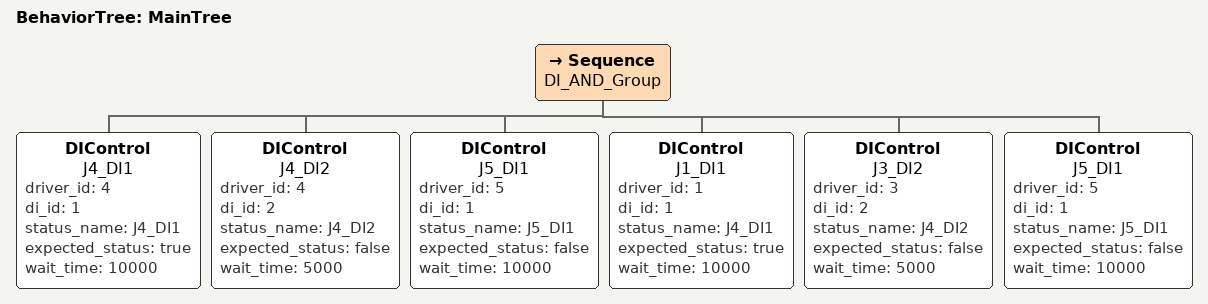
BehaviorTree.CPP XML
<root main_tree_to_execute="MainTree" BTCPP_format="4">

  <BehaviorTree ID="MainTree">

      <Sequence name="DI_AND_Group">
        <DIControl name="J4_DI1" driver_id="4" di_id="1"
                   status_name="J4_DI1" expected_status="true" wait_time="10000"/>

        <DIControl name="J4_DI2" driver_id="4" di_id="2"
                   status_name="J4_DI2" expected_status="false" wait_time="5000"/>

        <DIControl name="J5_DI1" driver_id="5" di_id="1"
                 status_name="J5_DI1" expected_status="false" wait_time="10000"/>

        <DIControl name="J1_DI1" driver_id="1" di_id="1"
                   status_name="J4_DI1" expected_status="true" wait_time="10000"/>

        <DIControl name="J3_DI2" driver_id="3" di_id="2"
                   status_name="J4_DI2" expected_status="false" wait_time="5000"/>

        <DIControl name="J5_DI1" driver_id="5" di_id="1"
                 status_name="J5_DI1" expected_status="false" wait_time="10000"/>

      </Sequence>

  </BehaviorTree>

</root>
